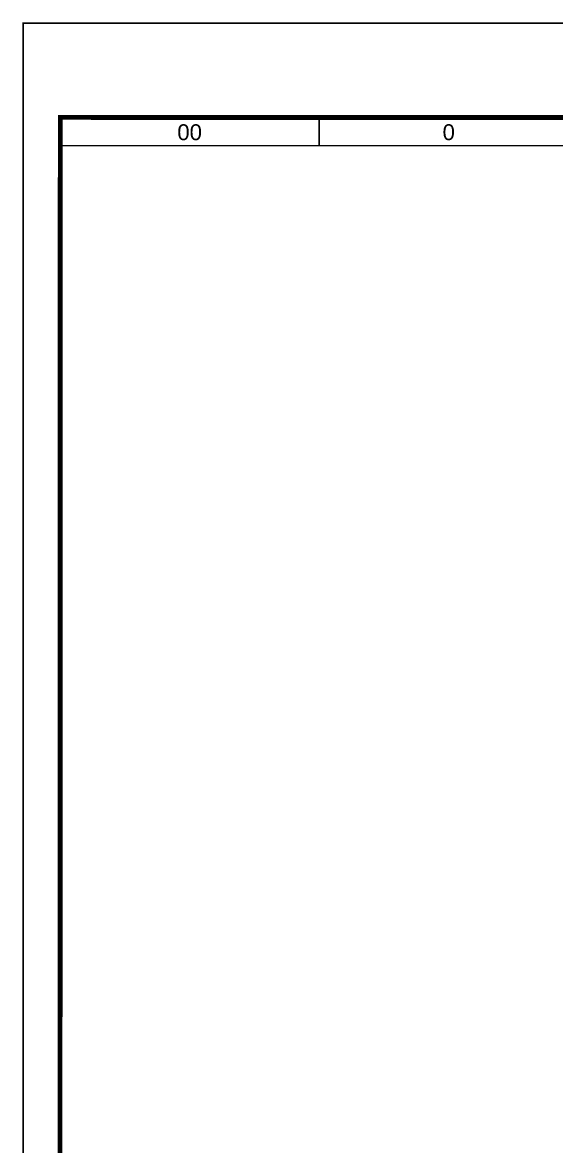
# Model space of a CAD drawing. Header units: millimetres. Extents: x 0 to 420, y 0 to 297.
# Drawn here: x 0 to 84.2, y 120.1 to 297.2 of the extents above; entities that cross this region are included whole.
import ezdxf
from ezdxf.enums import TextEntityAlignment as Align

# ---------------------------------------------------------------- set-up
doc = ezdxf.new("R2010")
doc.units = ezdxf.units.MM
doc.layers.add('eProC - L2', color=41, linetype='Continuous', lineweight=20)
doc.styles.get("Standard").update_dxf_attribs({"font": 'arial.ttf'})

# ---------------------------------------------------------------- blocks, each defined once
blk = doc.blocks.new('eproc_rotulo_005')
at = {"layer": 'eProC - L2', "color": 0, "lineweight": 5, "const_width": 0.233}
blk.add_lwpolyline([(0.12, 297.12), (420.12, 297.12), (420.12, 0.12), (0.12, 0.12), (0.12, 297.12)], dxfattribs=at)
at = {"layer": 'eProC - L2', "color": 0}
blk.add_lwpolyline([(420.12, 0.12), (420.12, 297.12), (0.12, 297.12), (0.12, 0.12), (420.12, 0.12)], dxfattribs=at)
at = {"layer": 'eProC - L2', "color": 0, "lineweight": 40, "const_width": 0.75}
blk.add_lwpolyline([(5.92, 7.13), (414.37, 7.11), (414.4, 282.24), (5.95, 282.27)], close=True, dxfattribs=at)
at = {"layer": 'eProC - L2', "color": 0, "lineweight": 5, "const_width": 0.233}
for points in [[(46.8, 277.83), (5.9, 277.83), (5.9, 282.27), (46.8, 282.27)], [(87.64, 277.83), (46.75, 277.83), (46.75, 282.27), (87.64, 282.27)]]:
    blk.add_lwpolyline(points, close=True, dxfattribs=at)
at = {"layer": 'eProC - L2', "color": 0, "lineweight": 20, "char_height": 2.5, "attachment_point": 8}
for s, insert in [('{\\fArial|b0|i0|c0|p18;00}', (26.35, 278.66)), ('{\\fArial|b0|i0|c0|p18;0}', (67.19, 278.66))]:
    blk.add_mtext(s, dxfattribs=dict(at, insert=insert))
at = {"layer": 'eProC - L2', "color": 0}
for tag, p in [('GR_01', (386.11, 17)), ('PGRAL', (411.35, 17.92)), ('PG_01', (382.35, 11.13)), ('PT', (394.05, 11.13)), ('PAGT', (408.55, 11.13))]:
    blk.add_attdef(tag, text='', height=3, dxfattribs=at).set_placement(p, align=Align.MIDDLE_CENTER)
for tag, height, p in [('CONF', 2.31, (60.16, 14.76)), ('CLIENTE', 2.31, (111.99, 14.74)), ('DESC', 2.5, (262.25, 14.94)), ('ULT', 2.31, (60.16, 8.79)), ('ARCH', 2.31, (98.32, 8.46)), ('FECHA', 2.31, (139.97, 8.46)), ('DESC_2', 1.8, (262.25, 10.51))]:
    blk.add_attdef(tag, text='', height=height, dxfattribs=at).set_placement(p, align=Align.CENTER)
at = {"layer": 'eProC - L2', "color": 0, "flags": 9}
blk.add_attdef('WD_TB', (0.12, 0.12), '', height=2.5, dxfattribs=at)

msp = doc.modelspace()

# ---------------------------------------------------------------- block references
msp.add_blockref('eproc_rotulo_005', (0, 0))

doc.saveas('drawing.dxf')
